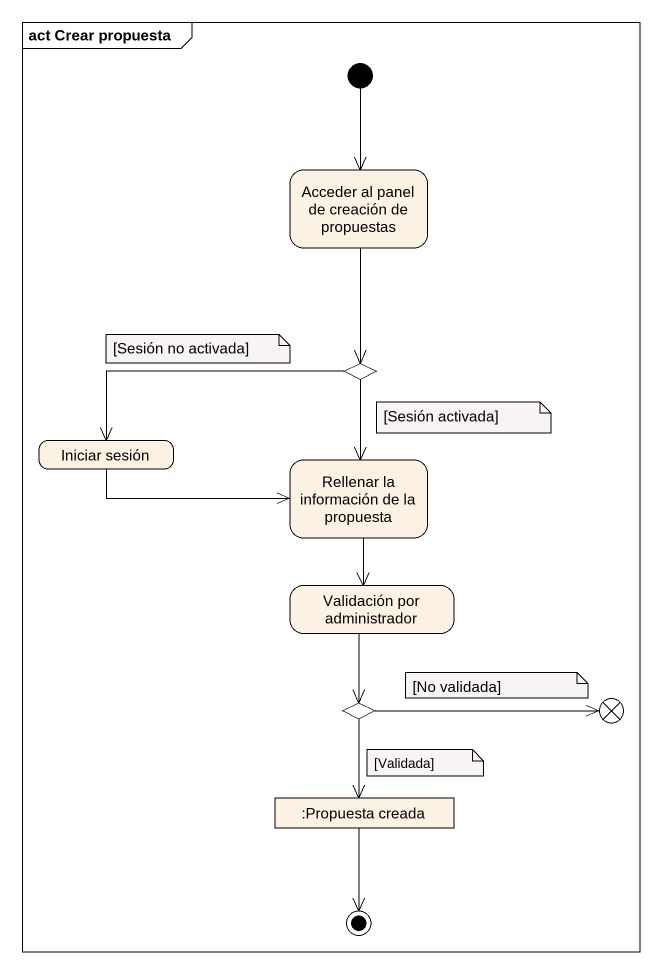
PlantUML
@startuml
mainframe act Crear propuesta
hide empty description
state "Acceder al panel de creación de propuestas" as Acceder_al_panel_de
state choice1 <<choice>>
state "Iniciar sesión" as Iniciar_sesión
state "Rellenar la información de la propuesta" as Rellenar_la_información_de
state "Validación por administrador" as Validación_por_administrador
state choice2 <<choice>>
state flowfinal1 <<end>>
state ":Propuesta creada" as Propuesta_creada <<object>>
[*] --> Acceder_al_panel_de
Acceder_al_panel_de --> choice1
choice1 -left-> Iniciar_sesión
choice1 --> Rellenar_la_información_de
Iniciar_sesión -right-> Rellenar_la_información_de
Rellenar_la_información_de --> Validación_por_administrador
Validación_por_administrador --> choice2
choice2 -right-> flowfinal1
choice2 --> Propuesta_creada
Propuesta_creada --> [*]
note as N1
  [Sesión no activada]
end note
note as N2
  [Sesión activada]
end note
note as N3
  [No validada]
end note
note as N4
  [Validada]
end note
@enduml
